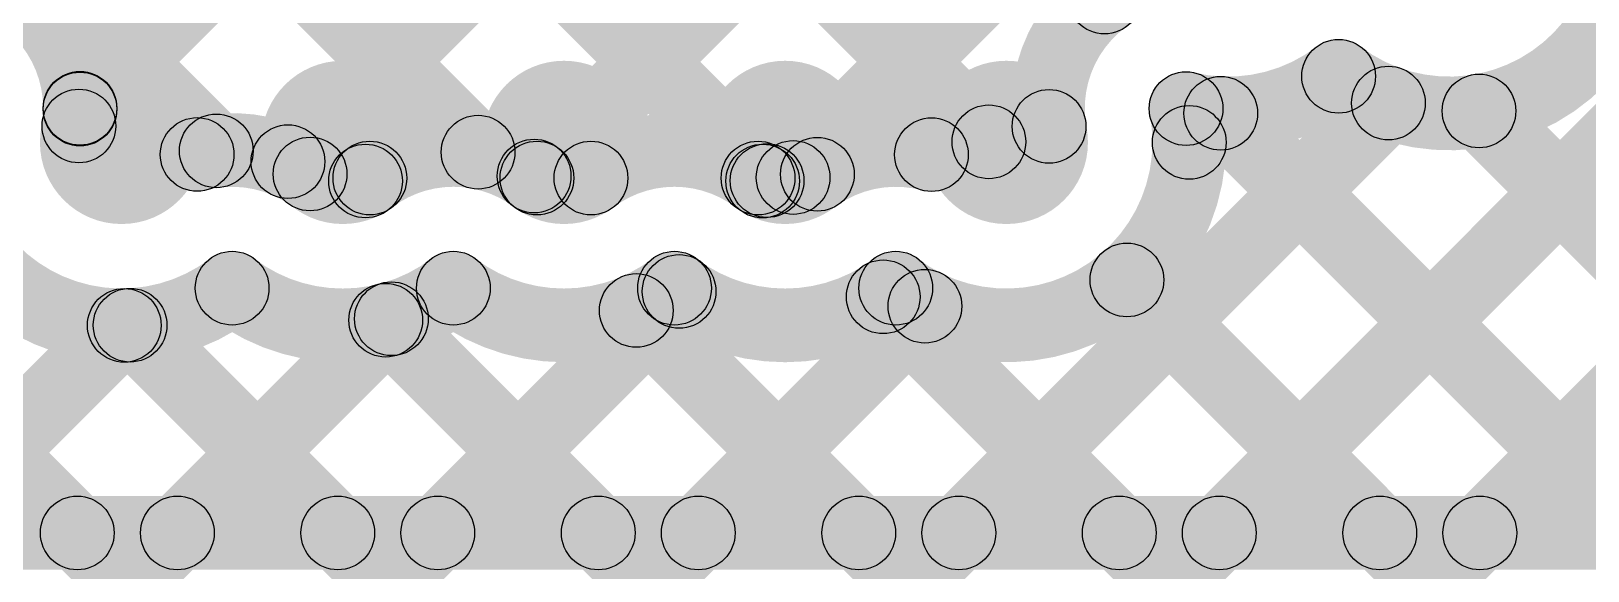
# Model space of a CAD drawing. Header units: millimetres. Extents: x -0.28 to 3.03, y -0.05 to 3.12.
# Drawn here: x 1.0301 to 1.1991, y 1.0364 to 1.095 of the extents above; entities that cross this region are included whole.
import ezdxf

# ---------------------------------------------------------------- set-up
doc = ezdxf.new("R2010")
doc.units = ezdxf.units.MM
doc.header["$MEASUREMENT"] = 0
for name, color, linetype in [('BottomLayer', 5, 'Continuous'), ('TopLayer', 1, 'Continuous'), ('ViaHoleLayer', 16, 'Continuous')]:
    doc.layers.add(name, color=color, linetype=linetype)

msp = doc.modelspace()

# ---------------------------------------------------------------- hatches: boundary and pattern name
at = {"layer": 'BottomLayer'}
for points in [[(1.03823, 1.08368), (1.03257, 1.08933), (1.27577, 1.33253), (1.28142, 1.32687)], [(0.89253, 1.31883), (0.89819, 1.32449), (1.13691, 1.08577), (1.13125, 1.08012)], [(1.06081, 1.07797), (1.05515, 1.08363), (1.27908, 1.30756), (1.28474, 1.3019)], [(0.89558, 1.28751), (0.90123, 1.29316), (1.11283, 1.08157), (1.10717, 1.07591)], [(1.08754, 1.07641), (1.08188, 1.08207), (1.28051, 1.2807), (1.28617, 1.27505)], [(0.8962, 1.2586), (0.90186, 1.26425), (1.08145, 1.08466), (1.0758, 1.079)], [(1.11566, 1.07625), (1.11, 1.08191), (1.28173, 1.25364), (1.28739, 1.24799)], [(1.05743, 0.93317), (1.05177, 0.93883), (1.3593, 1.24636), (1.36496, 1.2407)], [(1.08572, 0.93317), (1.08006, 0.93883), (1.37981, 1.23858), (1.38546, 1.23292)], [(0.8956, 1.23091), (0.90126, 1.23657), (1.05303, 1.0848), (1.04737, 1.07915)], [(0.98661, 1.08333), (0.99227, 1.08899), (1.14243, 0.93883), (1.13678, 0.93317)], [(1.02915, 0.93317), (1.02349, 0.93883), (1.17465, 1.08998), (1.1803, 1.08433)], [(1.15643, 1.08322), (1.16209, 1.08888), (1.31214, 0.93883), (1.30648, 0.93317)], [(1.18447, 1.08347), (1.19013, 1.08913), (1.34042, 0.93883), (1.33477, 0.93317)], [(1.14624, 1.06513), (1.1519, 1.07079), (1.28385, 0.93883), (1.2782, 0.93317)], [(0.97258, 0.93317), (0.96692, 0.93883), (1.09763, 1.06953), (1.10328, 1.06388)], [(1.11978, 1.0633), (1.12544, 1.06896), (1.25557, 0.93883), (1.24991, 0.93317)], [(0.94429, 0.93317), (0.93864, 0.93883), (1.06638, 1.06658), (1.07204, 1.06092)], [(1.00086, 0.93317), (0.99521, 0.93883), (1.12431, 1.06793), (1.12997, 1.06228)], [(1.09298, 1.06182), (1.09863, 1.06748), (1.22729, 0.93883), (1.22163, 0.93317)], [(0.92244, 0.9396), (0.91678, 0.94526), (1.03739, 1.06586), (1.04304, 1.06021)], [(0.92244, 0.9396), (0.91678, 0.94526), (1.03739, 1.06586), (1.04304, 1.06021)], [(1.03801, 1.06022), (1.04366, 1.06588), (1.17072, 0.93883), (1.16506, 0.93317)], [(1.06576, 1.06076), (1.07142, 1.06641), (1.199, 0.93883), (1.19334, 0.93317)]]:
    msp.add_hatch(color=5, dxfattribs=at).paths.add_polyline_path(points)
h = msp.add_hatch(color=5, dxfattribs=at)
edge = h.paths.add_edge_path()
edge.add_arc((1.14664, 1.09867), 0.004, 0, 360)
h = msp.add_hatch(color=5, dxfattribs=at)
edge = h.paths.add_edge_path()
edge.add_arc((1.17206, 1.09007), 0.004, 0, 360)
h = msp.add_hatch(color=5, dxfattribs=at)
edge = h.paths.add_edge_path()
edge.add_arc((1.17206, 1.09007), 0.004, 0, 360)
h = msp.add_hatch(color=5, dxfattribs=at)
edge = h.paths.add_edge_path()
edge.add_arc((1.03991, 1.08289), 0.00886, 0, 360)
h = msp.add_hatch(color=5, dxfattribs=at)
edge = h.paths.add_edge_path()
edge.add_arc((1.0354, 1.08659), 0.004, 0, 360)
h = msp.add_hatch(color=5, dxfattribs=at)
edge = h.paths.add_edge_path()
edge.add_arc((1.0354, 1.08659), 0.004, 0, 360)
h = msp.add_hatch(color=5, dxfattribs=at)
edge = h.paths.add_edge_path()
edge.add_arc((1.0354, 1.08651), 0.004, 0, 360)
h = msp.add_hatch(color=5, dxfattribs=at)
edge = h.paths.add_edge_path()
edge.add_arc((1.06393, 1.08289), 0.00886, 0, 360)
h = msp.add_hatch(color=5, dxfattribs=at)
edge = h.paths.add_edge_path()
edge.add_arc((1.08795, 1.08289), 0.00886, 0, 360)
h = msp.add_hatch(color=5, dxfattribs=at)
edge = h.paths.add_edge_path()
edge.add_arc((1.11196, 1.08289), 0.00886, 0, 360)
h = msp.add_hatch(color=5, dxfattribs=at)
edge = h.paths.add_edge_path()
edge.add_arc((1.13598, 1.08289), 0.00886, 0, 360)
h = msp.add_hatch(color=5, dxfattribs=at)
edge = h.paths.add_edge_path()
edge.add_arc((1.15549, 1.08656), 0.004, 0, 360)
h = msp.add_hatch(color=5, dxfattribs=at)
edge = h.paths.add_edge_path()
edge.add_arc((1.15549, 1.08656), 0.004, 0, 360)
h = msp.add_hatch(color=5, dxfattribs=at)
edge = h.paths.add_edge_path()
edge.add_arc((1.17747, 1.08716), 0.004, 0, 360)
h = msp.add_hatch(color=5, dxfattribs=at)
edge = h.paths.add_edge_path()
edge.add_arc((1.1873, 1.0863), 0.004, 0, 360)
h = msp.add_hatch(color=5, dxfattribs=at)
edge = h.paths.add_edge_path()
edge.add_arc((1.03528, 1.08467), 0.004, 0, 360)
h = msp.add_hatch(color=5, dxfattribs=at)
edge = h.paths.add_edge_path()
edge.add_arc((1.14062, 1.08463), 0.004, 0, 360)
h = msp.add_hatch(color=5, dxfattribs=at)
edge = h.paths.add_edge_path()
edge.add_arc((1.14062, 1.08463), 0.004, 0, 360)
h = msp.add_hatch(color=5, dxfattribs=at)
edge = h.paths.add_edge_path()
edge.add_arc((1.14062, 1.08463), 0.004, 0, 360)
h = msp.add_hatch(color=5, dxfattribs=at)
edge = h.paths.add_edge_path()
edge.add_arc((1.15926, 1.08605), 0.004, 0, 360)
h = msp.add_hatch(color=5, dxfattribs=at)
edge = h.paths.add_edge_path()
edge.add_arc((1.13408, 1.08295), 0.004, 0, 360)
h = msp.add_hatch(color=5, dxfattribs=at)
edge = h.paths.add_edge_path()
edge.add_arc((1.15584, 1.08289), 0.004, 0, 360)
h = msp.add_hatch(color=5, dxfattribs=at)
edge = h.paths.add_edge_path()
edge.add_arc((1.15584, 1.08289), 0.004, 0, 360)
h = msp.add_hatch(color=5, dxfattribs=at)
edge = h.paths.add_edge_path()
edge.add_arc((1.04812, 1.08158), 0.004, 0, 360)
h = msp.add_hatch(color=5, dxfattribs=at)
edge = h.paths.add_edge_path()
edge.add_arc((1.04812, 1.08158), 0.004, 0, 360)
h = msp.add_hatch(color=5, dxfattribs=at)
edge = h.paths.add_edge_path()
edge.add_arc((1.04812, 1.08158), 0.004, 0, 360)
h = msp.add_hatch(color=5, dxfattribs=at)
edge = h.paths.add_edge_path()
edge.add_arc((1.0502, 1.08197), 0.004, 0, 360)
h = msp.add_hatch(color=5, dxfattribs=at)
edge = h.paths.add_edge_path()
edge.add_arc((1.07862, 1.08183), 0.004, 0, 360)
h = msp.add_hatch(color=5, dxfattribs=at)
edge = h.paths.add_edge_path()
edge.add_arc((1.12785, 1.08156), 0.004, 0, 360)
h = msp.add_hatch(color=5, dxfattribs=at)
edge = h.paths.add_edge_path()
edge.add_arc((1.12785, 1.08156), 0.004, 0, 360)
h = msp.add_hatch(color=5, dxfattribs=at)
edge = h.paths.add_edge_path()
edge.add_arc((1.12785, 1.08156), 0.004, 0, 360)
h = msp.add_hatch(color=5, dxfattribs=at)
edge = h.paths.add_edge_path()
edge.add_arc((1.05798, 1.0808), 0.004, 0, 360)
h = msp.add_hatch(color=5, dxfattribs=at)
edge = h.paths.add_edge_path()
edge.add_arc((1.06038, 1.07946), 0.004, 0, 360)
h = msp.add_hatch(color=5, dxfattribs=at)
edge = h.paths.add_edge_path()
edge.add_arc((1.06038, 1.07946), 0.004, 0, 360)
h = msp.add_hatch(color=5, dxfattribs=at)
edge = h.paths.add_edge_path()
edge.add_arc((1.06038, 1.07946), 0.004, 0, 360)
h = msp.add_hatch(color=5, dxfattribs=at)
edge = h.paths.add_edge_path()
edge.add_arc((1.0664, 1.0787), 0.004, 0, 360)
h = msp.add_hatch(color=5, dxfattribs=at)
edge = h.paths.add_edge_path()
edge.add_arc((1.06687, 1.07902), 0.004, 0, 360)
h = msp.add_hatch(color=5, dxfattribs=at)
edge = h.paths.add_edge_path()
edge.add_arc((1.06687, 1.07902), 0.004, 0, 360)
h = msp.add_hatch(color=5, dxfattribs=at)
edge = h.paths.add_edge_path()
edge.add_arc((1.08471, 1.07924), 0.004, 0, 360)
h = msp.add_hatch(color=5, dxfattribs=at)
edge = h.paths.add_edge_path()
edge.add_arc((1.08501, 1.07902), 0.004, 0, 360)
h = msp.add_hatch(color=5, dxfattribs=at)
edge = h.paths.add_edge_path()
edge.add_arc((1.08501, 1.07902), 0.004, 0, 360)
h = msp.add_hatch(color=5, dxfattribs=at)
edge = h.paths.add_edge_path()
edge.add_arc((1.08501, 1.07902), 0.004, 0, 360)
h = msp.add_hatch(color=5, dxfattribs=at)
edge = h.paths.add_edge_path()
edge.add_arc((1.09088, 1.07902), 0.004, 0, 360)
h = msp.add_hatch(color=5, dxfattribs=at)
edge = h.paths.add_edge_path()
edge.add_arc((1.09088, 1.07902), 0.004, 0, 360)
h = msp.add_hatch(color=5, dxfattribs=at)
edge = h.paths.add_edge_path()
edge.add_arc((1.09088, 1.07902), 0.004, 0, 360)
h = msp.add_hatch(color=5, dxfattribs=at)
edge = h.paths.add_edge_path()
edge.add_arc((1.10902, 1.07902), 0.004, 0, 360)
h = msp.add_hatch(color=5, dxfattribs=at)
edge = h.paths.add_edge_path()
edge.add_arc((1.10902, 1.07902), 0.004, 0, 360)
h = msp.add_hatch(color=5, dxfattribs=at)
edge = h.paths.add_edge_path()
edge.add_arc((1.10952, 1.07869), 0.004, 0, 360)
h = msp.add_hatch(color=5, dxfattribs=at)
edge = h.paths.add_edge_path()
edge.add_arc((1.11, 1.07874), 0.004, 0, 360)
h = msp.add_hatch(color=5, dxfattribs=at)
edge = h.paths.add_edge_path()
edge.add_arc((1.11283, 1.07908), 0.004, 0, 360)
h = msp.add_hatch(color=5, dxfattribs=at)
edge = h.paths.add_edge_path()
edge.add_arc((1.11546, 1.07943), 0.004, 0, 360)
h = msp.add_hatch(color=5, dxfattribs=at)
edge = h.paths.add_edge_path()
edge.add_arc((1.11546, 1.07943), 0.004, 0, 360)
h = msp.add_hatch(color=5, dxfattribs=at)
edge = h.paths.add_edge_path()
edge.add_arc((1.11546, 1.07943), 0.004, 0, 360)
h = msp.add_hatch(color=5, dxfattribs=at)
edge = h.paths.add_edge_path()
edge.add_arc((1.14907, 1.06796), 0.004, 0, 360)
h = msp.add_hatch(color=5, dxfattribs=at)
edge = h.paths.add_edge_path()
edge.add_arc((1.05192, 1.06707), 0.004, 0, 360)
h = msp.add_hatch(color=5, dxfattribs=at)
edge = h.paths.add_edge_path()
edge.add_arc((1.05192, 1.06707), 0.004, 0, 360)
h = msp.add_hatch(color=5, dxfattribs=at)
edge = h.paths.add_edge_path()
edge.add_arc((1.07594, 1.06707), 0.004, 0, 360)
h = msp.add_hatch(color=5, dxfattribs=at)
edge = h.paths.add_edge_path()
edge.add_arc((1.07594, 1.06707), 0.004, 0, 360)
h = msp.add_hatch(color=5, dxfattribs=at)
edge = h.paths.add_edge_path()
edge.add_arc((1.09995, 1.06707), 0.004, 0, 360)
h = msp.add_hatch(color=5, dxfattribs=at)
edge = h.paths.add_edge_path()
edge.add_arc((1.09995, 1.06707), 0.004, 0, 360)
h = msp.add_hatch(color=5, dxfattribs=at)
edge = h.paths.add_edge_path()
edge.add_arc((1.10045, 1.06671), 0.004, 0, 360)
h = msp.add_hatch(color=5, dxfattribs=at)
edge = h.paths.add_edge_path()
edge.add_arc((1.12261, 1.06613), 0.004, 0, 360)
h = msp.add_hatch(color=5, dxfattribs=at)
edge = h.paths.add_edge_path()
edge.add_arc((1.12397, 1.06707), 0.004, 0, 360)
h = msp.add_hatch(color=5, dxfattribs=at)
edge = h.paths.add_edge_path()
edge.add_arc((1.12397, 1.06707), 0.004, 0, 360)
h = msp.add_hatch(color=5, dxfattribs=at)
edge = h.paths.add_edge_path()
edge.add_arc((1.0958, 1.06465), 0.004, 0, 360)
h = msp.add_hatch(color=5, dxfattribs=at)
edge = h.paths.add_edge_path()
edge.add_arc((1.12714, 1.06511), 0.004, 0, 360)
h = msp.add_hatch(color=5, dxfattribs=at)
edge = h.paths.add_edge_path()
edge.add_arc((1.04021, 1.06303), 0.004, 0, 360)
h = msp.add_hatch(color=5, dxfattribs=at)
edge = h.paths.add_edge_path()
edge.add_arc((1.04021, 1.06303), 0.004, 0, 360)
h = msp.add_hatch(color=5, dxfattribs=at)
edge = h.paths.add_edge_path()
edge.add_arc((1.04084, 1.06305), 0.004, 0, 360)
h = msp.add_hatch(color=5, dxfattribs=at)
edge = h.paths.add_edge_path()
edge.add_arc((1.06859, 1.06359), 0.004, 0, 360)
h = msp.add_hatch(color=5, dxfattribs=at)
edge = h.paths.add_edge_path()
edge.add_arc((1.06921, 1.06375), 0.004, 0, 360)
at = {"layer": 'TopLayer'}
for points in [[(1.03823, 1.08368), (1.03257, 1.08933), (1.27239, 1.32915), (1.27805, 1.32349)], [(0.89253, 1.31883), (0.89819, 1.32449), (1.13691, 1.08577), (1.13125, 1.08012)], [(1.06081, 1.07797), (1.05515, 1.08363), (1.27908, 1.30756), (1.28474, 1.3019)], [(0.89558, 1.28751), (0.90123, 1.29316), (1.11283, 1.08157), (1.10717, 1.07591)], [(1.08754, 1.07641), (1.08188, 1.08207), (1.28051, 1.2807), (1.28617, 1.27505)], [(0.8962, 1.2586), (0.90186, 1.26425), (1.08145, 1.08466), (1.0758, 1.079)], [(1.11566, 1.07625), (1.11, 1.08191), (1.28173, 1.25364), (1.28739, 1.24799)], [(0.8956, 1.23091), (0.90126, 1.23657), (1.05303, 1.0848), (1.04737, 1.07915)], [(1.16193, 1.03767), (1.15627, 1.04333), (1.21017, 1.09723), (1.21583, 1.09157)], [(0.98661, 1.08333), (0.99227, 1.08899), (1.03793, 1.04333), (1.03228, 1.03767)], [(1.13365, 1.03767), (1.12799, 1.04333), (1.17465, 1.08998), (1.1803, 1.08433)], [(1.15643, 1.08322), (1.16209, 1.08888), (1.20764, 1.04333), (1.20198, 1.03767)], [(1.18447, 1.08347), (1.19013, 1.08913), (1.21583, 1.06342), (1.21017, 1.05777)], [(1.14624, 1.06513), (1.1519, 1.07079), (1.17935, 1.04333), (1.1737, 1.03767)], [(1.07708, 1.03767), (1.07142, 1.04333), (1.09763, 1.06953), (1.10328, 1.06388)], [(1.11978, 1.0633), (1.12544, 1.06896), (1.15107, 1.04333), (1.14541, 1.03767)], [(1.19022, 1.03767), (1.18456, 1.04333), (1.21017, 1.06894), (1.21583, 1.06328)], [(1.04879, 1.03767), (1.04314, 1.04333), (1.06638, 1.06658), (1.07204, 1.06092)], [(1.04879, 1.03767), (1.04314, 1.04333), (1.06638, 1.06658), (1.07204, 1.06092)], [(1.09298, 1.06182), (1.09863, 1.06748), (1.12279, 1.04333), (1.11713, 1.03767)], [(1.10536, 1.03767), (1.09971, 1.04333), (1.12431, 1.06793), (1.12997, 1.06228)], [(1.02054, 1.0377), (1.01488, 1.04335), (1.03739, 1.06586), (1.04304, 1.06021)], [(1.03801, 1.06022), (1.04366, 1.06588), (1.06622, 1.04333), (1.06056, 1.03767)], [(1.06576, 1.06076), (1.07142, 1.06641), (1.0945, 1.04333), (1.08884, 1.03767)], [(1.01773, 1.0365), (1.01773, 1.0445), (1.213, 1.0445), (1.213, 1.0365)]]:
    msp.add_hatch(color=1, dxfattribs=at).paths.add_polyline_path(points)
h = msp.add_hatch(color=1, dxfattribs=at)
edge = h.paths.add_edge_path()
edge.add_arc((1.14664, 1.09867), 0.004, 0, 360)
h = msp.add_hatch(color=1, dxfattribs=at)
edge = h.paths.add_edge_path()
edge.add_arc((1.17206, 1.09007), 0.004, 0, 360)
h = msp.add_hatch(color=1, dxfattribs=at)
edge = h.paths.add_edge_path()
edge.add_arc((1.17206, 1.09007), 0.004, 0, 360)
h = msp.add_hatch(color=1, dxfattribs=at)
edge = h.paths.add_edge_path()
edge.add_arc((1.03991, 1.08289), 0.00886, 0, 360)
h = msp.add_hatch(color=1, dxfattribs=at)
edge = h.paths.add_edge_path()
edge.add_arc((1.0354, 1.08659), 0.004, 0, 360)
h = msp.add_hatch(color=1, dxfattribs=at)
edge = h.paths.add_edge_path()
edge.add_arc((1.0354, 1.08659), 0.004, 0, 360)
h = msp.add_hatch(color=1, dxfattribs=at)
edge = h.paths.add_edge_path()
edge.add_arc((1.0354, 1.08651), 0.004, 0, 360)
h = msp.add_hatch(color=1, dxfattribs=at)
edge = h.paths.add_edge_path()
edge.add_arc((1.06393, 1.08289), 0.00886, 0, 360)
h = msp.add_hatch(color=1, dxfattribs=at)
edge = h.paths.add_edge_path()
edge.add_arc((1.08795, 1.08289), 0.00886, 0, 360)
h = msp.add_hatch(color=1, dxfattribs=at)
edge = h.paths.add_edge_path()
edge.add_arc((1.11196, 1.08289), 0.00886, 0, 360)
h = msp.add_hatch(color=1, dxfattribs=at)
edge = h.paths.add_edge_path()
edge.add_arc((1.13598, 1.08289), 0.00886, 0, 360)
h = msp.add_hatch(color=1, dxfattribs=at)
edge = h.paths.add_edge_path()
edge.add_arc((1.15549, 1.08656), 0.004, 0, 360)
h = msp.add_hatch(color=1, dxfattribs=at)
edge = h.paths.add_edge_path()
edge.add_arc((1.15549, 1.08656), 0.004, 0, 360)
h = msp.add_hatch(color=1, dxfattribs=at)
edge = h.paths.add_edge_path()
edge.add_arc((1.17747, 1.08716), 0.004, 0, 360)
h = msp.add_hatch(color=1, dxfattribs=at)
edge = h.paths.add_edge_path()
edge.add_arc((1.1873, 1.0863), 0.004, 0, 360)
h = msp.add_hatch(color=1, dxfattribs=at)
edge = h.paths.add_edge_path()
edge.add_arc((1.03528, 1.08467), 0.004, 0, 360)
h = msp.add_hatch(color=1, dxfattribs=at)
edge = h.paths.add_edge_path()
edge.add_arc((1.14062, 1.08463), 0.004, 0, 360)
h = msp.add_hatch(color=1, dxfattribs=at)
edge = h.paths.add_edge_path()
edge.add_arc((1.14062, 1.08463), 0.004, 0, 360)
h = msp.add_hatch(color=1, dxfattribs=at)
edge = h.paths.add_edge_path()
edge.add_arc((1.14062, 1.08463), 0.004, 0, 360)
h = msp.add_hatch(color=1, dxfattribs=at)
edge = h.paths.add_edge_path()
edge.add_arc((1.15926, 1.08605), 0.004, 0, 360)
h = msp.add_hatch(color=1, dxfattribs=at)
edge = h.paths.add_edge_path()
edge.add_arc((1.13408, 1.08295), 0.004, 0, 360)
h = msp.add_hatch(color=1, dxfattribs=at)
edge = h.paths.add_edge_path()
edge.add_arc((1.15584, 1.08289), 0.004, 0, 360)
h = msp.add_hatch(color=1, dxfattribs=at)
edge = h.paths.add_edge_path()
edge.add_arc((1.15584, 1.08289), 0.004, 0, 360)
h = msp.add_hatch(color=1, dxfattribs=at)
edge = h.paths.add_edge_path()
edge.add_arc((1.04812, 1.08158), 0.004, 0, 360)
h = msp.add_hatch(color=1, dxfattribs=at)
edge = h.paths.add_edge_path()
edge.add_arc((1.04812, 1.08158), 0.004, 0, 360)
h = msp.add_hatch(color=1, dxfattribs=at)
edge = h.paths.add_edge_path()
edge.add_arc((1.04812, 1.08158), 0.004, 0, 360)
h = msp.add_hatch(color=1, dxfattribs=at)
edge = h.paths.add_edge_path()
edge.add_arc((1.0502, 1.08197), 0.004, 0, 360)
h = msp.add_hatch(color=1, dxfattribs=at)
edge = h.paths.add_edge_path()
edge.add_arc((1.07862, 1.08183), 0.004, 0, 360)
h = msp.add_hatch(color=1, dxfattribs=at)
edge = h.paths.add_edge_path()
edge.add_arc((1.12785, 1.08156), 0.004, 0, 360)
h = msp.add_hatch(color=1, dxfattribs=at)
edge = h.paths.add_edge_path()
edge.add_arc((1.12785, 1.08156), 0.004, 0, 360)
h = msp.add_hatch(color=1, dxfattribs=at)
edge = h.paths.add_edge_path()
edge.add_arc((1.12785, 1.08156), 0.004, 0, 360)
h = msp.add_hatch(color=1, dxfattribs=at)
edge = h.paths.add_edge_path()
edge.add_arc((1.05798, 1.0808), 0.004, 0, 360)
h = msp.add_hatch(color=1, dxfattribs=at)
edge = h.paths.add_edge_path()
edge.add_arc((1.06038, 1.07946), 0.004, 0, 360)
h = msp.add_hatch(color=1, dxfattribs=at)
edge = h.paths.add_edge_path()
edge.add_arc((1.06038, 1.07946), 0.004, 0, 360)
h = msp.add_hatch(color=1, dxfattribs=at)
edge = h.paths.add_edge_path()
edge.add_arc((1.06038, 1.07946), 0.004, 0, 360)
h = msp.add_hatch(color=1, dxfattribs=at)
edge = h.paths.add_edge_path()
edge.add_arc((1.0664, 1.0787), 0.004, 0, 360)
h = msp.add_hatch(color=1, dxfattribs=at)
edge = h.paths.add_edge_path()
edge.add_arc((1.06687, 1.07902), 0.004, 0, 360)
h = msp.add_hatch(color=1, dxfattribs=at)
edge = h.paths.add_edge_path()
edge.add_arc((1.06687, 1.07902), 0.004, 0, 360)
h = msp.add_hatch(color=1, dxfattribs=at)
edge = h.paths.add_edge_path()
edge.add_arc((1.08471, 1.07924), 0.004, 0, 360)
h = msp.add_hatch(color=1, dxfattribs=at)
edge = h.paths.add_edge_path()
edge.add_arc((1.08501, 1.07902), 0.004, 0, 360)
h = msp.add_hatch(color=1, dxfattribs=at)
edge = h.paths.add_edge_path()
edge.add_arc((1.08501, 1.07902), 0.004, 0, 360)
h = msp.add_hatch(color=1, dxfattribs=at)
edge = h.paths.add_edge_path()
edge.add_arc((1.08501, 1.07902), 0.004, 0, 360)
h = msp.add_hatch(color=1, dxfattribs=at)
edge = h.paths.add_edge_path()
edge.add_arc((1.09088, 1.07902), 0.004, 0, 360)
h = msp.add_hatch(color=1, dxfattribs=at)
edge = h.paths.add_edge_path()
edge.add_arc((1.09088, 1.07902), 0.004, 0, 360)
h = msp.add_hatch(color=1, dxfattribs=at)
edge = h.paths.add_edge_path()
edge.add_arc((1.09088, 1.07902), 0.004, 0, 360)
h = msp.add_hatch(color=1, dxfattribs=at)
edge = h.paths.add_edge_path()
edge.add_arc((1.10902, 1.07902), 0.004, 0, 360)
h = msp.add_hatch(color=1, dxfattribs=at)
edge = h.paths.add_edge_path()
edge.add_arc((1.10902, 1.07902), 0.004, 0, 360)
h = msp.add_hatch(color=1, dxfattribs=at)
edge = h.paths.add_edge_path()
edge.add_arc((1.10952, 1.07869), 0.004, 0, 360)
h = msp.add_hatch(color=1, dxfattribs=at)
edge = h.paths.add_edge_path()
edge.add_arc((1.11, 1.07874), 0.004, 0, 360)
h = msp.add_hatch(color=1, dxfattribs=at)
edge = h.paths.add_edge_path()
edge.add_arc((1.11283, 1.07908), 0.004, 0, 360)
h = msp.add_hatch(color=1, dxfattribs=at)
edge = h.paths.add_edge_path()
edge.add_arc((1.11546, 1.07943), 0.004, 0, 360)
h = msp.add_hatch(color=1, dxfattribs=at)
edge = h.paths.add_edge_path()
edge.add_arc((1.11546, 1.07943), 0.004, 0, 360)
h = msp.add_hatch(color=1, dxfattribs=at)
edge = h.paths.add_edge_path()
edge.add_arc((1.11546, 1.07943), 0.004, 0, 360)
h = msp.add_hatch(color=1, dxfattribs=at)
edge = h.paths.add_edge_path()
edge.add_arc((1.14907, 1.06796), 0.004, 0, 360)
h = msp.add_hatch(color=1, dxfattribs=at)
edge = h.paths.add_edge_path()
edge.add_arc((1.05192, 1.06707), 0.004, 0, 360)
h = msp.add_hatch(color=1, dxfattribs=at)
edge = h.paths.add_edge_path()
edge.add_arc((1.05192, 1.06707), 0.004, 0, 360)
h = msp.add_hatch(color=1, dxfattribs=at)
edge = h.paths.add_edge_path()
edge.add_arc((1.07594, 1.06707), 0.004, 0, 360)
h = msp.add_hatch(color=1, dxfattribs=at)
edge = h.paths.add_edge_path()
edge.add_arc((1.07594, 1.06707), 0.004, 0, 360)
h = msp.add_hatch(color=1, dxfattribs=at)
edge = h.paths.add_edge_path()
edge.add_arc((1.09995, 1.06707), 0.004, 0, 360)
h = msp.add_hatch(color=1, dxfattribs=at)
edge = h.paths.add_edge_path()
edge.add_arc((1.09995, 1.06707), 0.004, 0, 360)
h = msp.add_hatch(color=1, dxfattribs=at)
edge = h.paths.add_edge_path()
edge.add_arc((1.10045, 1.06671), 0.004, 0, 360)
h = msp.add_hatch(color=1, dxfattribs=at)
edge = h.paths.add_edge_path()
edge.add_arc((1.12261, 1.06613), 0.004, 0, 360)
h = msp.add_hatch(color=1, dxfattribs=at)
edge = h.paths.add_edge_path()
edge.add_arc((1.12397, 1.06707), 0.004, 0, 360)
h = msp.add_hatch(color=1, dxfattribs=at)
edge = h.paths.add_edge_path()
edge.add_arc((1.12397, 1.06707), 0.004, 0, 360)
h = msp.add_hatch(color=1, dxfattribs=at)
edge = h.paths.add_edge_path()
edge.add_arc((1.0958, 1.06465), 0.004, 0, 360)
h = msp.add_hatch(color=1, dxfattribs=at)
edge = h.paths.add_edge_path()
edge.add_arc((1.12714, 1.06511), 0.004, 0, 360)
h = msp.add_hatch(color=1, dxfattribs=at)
edge = h.paths.add_edge_path()
edge.add_arc((1.04021, 1.06303), 0.004, 0, 360)
h = msp.add_hatch(color=1, dxfattribs=at)
edge = h.paths.add_edge_path()
edge.add_arc((1.04084, 1.06305), 0.004, 0, 360)
h = msp.add_hatch(color=1, dxfattribs=at)
edge = h.paths.add_edge_path()
edge.add_arc((1.06859, 1.06359), 0.004, 0, 360)
h = msp.add_hatch(color=1, dxfattribs=at)
edge = h.paths.add_edge_path()
edge.add_arc((1.06921, 1.06375), 0.004, 0, 360)
h = msp.add_hatch(color=1, dxfattribs=at)
edge = h.paths.add_edge_path()
edge.add_arc((1.06921, 1.06375), 0.004, 0, 360)
h = msp.add_hatch(color=1, dxfattribs=at)
edge = h.paths.add_edge_path()
edge.add_arc((1.0351, 1.0405), 0.004, 0, 360)
h = msp.add_hatch(color=1, dxfattribs=at)
edge = h.paths.add_edge_path()
edge.add_arc((1.04597, 1.0405), 0.004, 0, 360)
h = msp.add_hatch(color=1, dxfattribs=at)
edge = h.paths.add_edge_path()
edge.add_arc((1.04597, 1.0405), 0.004, 0, 360)
h = msp.add_hatch(color=1, dxfattribs=at)
edge = h.paths.add_edge_path()
edge.add_arc((1.06339, 1.0405), 0.004, 0, 360)
h = msp.add_hatch(color=1, dxfattribs=at)
edge = h.paths.add_edge_path()
edge.add_arc((1.07425, 1.0405), 0.004, 0, 360)
h = msp.add_hatch(color=1, dxfattribs=at)
edge = h.paths.add_edge_path()
edge.add_arc((1.09167, 1.0405), 0.004, 0, 360)
h = msp.add_hatch(color=1, dxfattribs=at)
edge = h.paths.add_edge_path()
edge.add_arc((1.10253, 1.0405), 0.004, 0, 360)
h = msp.add_hatch(color=1, dxfattribs=at)
edge = h.paths.add_edge_path()
edge.add_arc((1.11996, 1.0405), 0.004, 0, 360)
h = msp.add_hatch(color=1, dxfattribs=at)
edge = h.paths.add_edge_path()
edge.add_arc((1.13082, 1.0405), 0.004, 0, 360)
h = msp.add_hatch(color=1, dxfattribs=at)
edge = h.paths.add_edge_path()
edge.add_arc((1.14824, 1.0405), 0.004, 0, 360)
h = msp.add_hatch(color=1, dxfattribs=at)
edge = h.paths.add_edge_path()
edge.add_arc((1.1591, 1.0405), 0.004, 0, 360)
h = msp.add_hatch(color=1, dxfattribs=at)
edge = h.paths.add_edge_path()
edge.add_arc((1.17653, 1.0405), 0.004, 0, 360)
h = msp.add_hatch(color=1, dxfattribs=at)
edge = h.paths.add_edge_path()
edge.add_arc((1.18739, 1.0405), 0.004, 0, 360)
at = {"layer": 'ViaHoleLayer'}
h = msp.add_hatch(color=16, dxfattribs=at)
edge = h.paths.add_edge_path()
edge.add_arc((1.03991, 1.08289), 0.00591, 0, 360)
h = msp.add_hatch(color=16, dxfattribs=at)
edge = h.paths.add_edge_path()
edge.add_arc((1.06393, 1.08289), 0.00591, 0, 360)
h = msp.add_hatch(color=16, dxfattribs=at)
edge = h.paths.add_edge_path()
edge.add_arc((1.08795, 1.08289), 0.00591, 0, 360)
h = msp.add_hatch(color=16, dxfattribs=at)
edge = h.paths.add_edge_path()
edge.add_arc((1.11196, 1.08289), 0.00591, 0, 360)
h = msp.add_hatch(color=16, dxfattribs=at)
edge = h.paths.add_edge_path()
edge.add_arc((1.13598, 1.08289), 0.00591, 0, 360)

# ---------------------------------------------------------------- linework, layer by layer
at = {"layer": 'BottomLayer', "const_width": 0.008}
for points in [[(1.20392, 1.10589, -0.62006), (1.17206, 1.09007)], [(1.01688, 1.10117, -0.48553), (1.0354, 1.08659)], [(1.01688, 1.10117, -0.48553), (1.0354, 1.08659)], [(1.14062, 1.08463, -0.524225), (1.15893, 1.10116)], [(1.14062, 1.08463, -0.524225), (1.15893, 1.10116)], [(1.17206, 1.09007, -0.22381), (1.15549, 1.08656)], [(1.05192, 1.06707, -0.686878), (1.0204, 1.08659)], [(1.15549, 1.08656, -0.046513), (1.15584, 1.08289)], [(1.04812, 1.08158, -0.016667), (1.03528, 1.08467)], [(1.14062, 1.08463, -0.016579), (1.12785, 1.08156)], [(1.15584, 1.08289, -0.62006), (1.12397, 1.06707)], [(1.04812, 1.08158, -0.217305), (1.06038, 1.07946)], [(1.04812, 1.08158, -0.217305), (1.06038, 1.07946)], [(1.06687, 1.07902, -0.33659), (1.08501, 1.07902)], [(1.06687, 1.07902, -0.336592), (1.08501, 1.07902)], [(1.09088, 1.07902, -0.336592), (1.10902, 1.07902)], [(1.09088, 1.07902, -0.33659), (1.10902, 1.07902)], [(1.11546, 1.07943, -0.21953), (1.12785, 1.08156)], [(1.11546, 1.07943, -0.21953), (1.12785, 1.08156)], [(1.0664, 1.0787, -0.007648), (1.06038, 1.07946)], [(1.09088, 1.07902, -0.33659), (1.08501, 1.07902)], [(1.11546, 1.07943, -0.007559), (1.10952, 1.07869)], [(1.07594, 1.06707, -0.336591), (1.05192, 1.06707)], [(1.09995, 1.06707, -0.336591), (1.07594, 1.06707)], [(1.12397, 1.06707, -0.336591), (1.09995, 1.06707)]]:
    msp.add_lwpolyline(points, format="xyb", dxfattribs=at)
at = {"layer": 'BottomLayer'}
for centre in [(1.14664, 1.09867), (1.17206, 1.09007), (1.17206, 1.09007), (1.0354, 1.08659), (1.0354, 1.08659), (1.0354, 1.08651), (1.15549, 1.08656), (1.15549, 1.08656), (1.17747, 1.08716), (1.1873, 1.0863), (1.03528, 1.08467), (1.14062, 1.08463), (1.14062, 1.08463), (1.14062, 1.08463), (1.15926, 1.08605), (1.13408, 1.08295), (1.15584, 1.08289), (1.15584, 1.08289), (1.04812, 1.08158), (1.04812, 1.08158), (1.04812, 1.08158), (1.0502, 1.08197), (1.07862, 1.08183), (1.12785, 1.08156), (1.12785, 1.08156), (1.12785, 1.08156), (1.05798, 1.0808), (1.06038, 1.07946), (1.06038, 1.07946), (1.06038, 1.07946), (1.0664, 1.0787), (1.06687, 1.07902), (1.06687, 1.07902), (1.08471, 1.07924), (1.08501, 1.07902), (1.08501, 1.07902), (1.08501, 1.07902), (1.09088, 1.07902), (1.09088, 1.07902), (1.09088, 1.07902), (1.10902, 1.07902), (1.10902, 1.07902), (1.10952, 1.07869), (1.11, 1.07874), (1.11283, 1.07908), (1.11546, 1.07943), (1.11546, 1.07943), (1.11546, 1.07943), (1.14907, 1.06796), (1.05192, 1.06707), (1.05192, 1.06707), (1.07594, 1.06707), (1.07594, 1.06707), (1.09995, 1.06707), (1.09995, 1.06707), (1.10045, 1.06671), (1.12261, 1.06613), (1.12397, 1.06707), (1.12397, 1.06707), (1.0958, 1.06465), (1.12714, 1.06511), (1.04021, 1.06303), (1.04021, 1.06303), (1.04084, 1.06305), (1.06859, 1.06359), (1.06921, 1.06375)]:
    msp.add_circle(centre, 0.004, dxfattribs=at)
at = {"layer": 'TopLayer', "const_width": 0.008}
for points in [[(1.20392, 1.10589, -0.62006), (1.17206, 1.09007)], [(1.01688, 1.10117, -0.48553), (1.0354, 1.08659)], [(1.01688, 1.10117, -0.48553), (1.0354, 1.08659)], [(1.14062, 1.08463, -0.524225), (1.15893, 1.10116)], [(1.14062, 1.08463, -0.524225), (1.15893, 1.10116)], [(1.17206, 1.09007, -0.22381), (1.15549, 1.08656)], [(1.05192, 1.06707, -0.686878), (1.0204, 1.08659)], [(1.15549, 1.08656, -0.046513), (1.15584, 1.08289)], [(1.04812, 1.08158, -0.016667), (1.03528, 1.08467)], [(1.14062, 1.08463, -0.016579), (1.12785, 1.08156)], [(1.15584, 1.08289, -0.62006), (1.12397, 1.06707)], [(1.04812, 1.08158, -0.217305), (1.06038, 1.07946)], [(1.04812, 1.08158, -0.217305), (1.06038, 1.07946)], [(1.06687, 1.07902, -0.33659), (1.08501, 1.07902)], [(1.06687, 1.07902, -0.336592), (1.08501, 1.07902)], [(1.09088, 1.07902, -0.33659), (1.10902, 1.07902)], [(1.09088, 1.07902, -0.336592), (1.10902, 1.07902)], [(1.11546, 1.07943, -0.21953), (1.12785, 1.08156)], [(1.11546, 1.07943, -0.21953), (1.12785, 1.08156)], [(1.0664, 1.0787, -0.007648), (1.06038, 1.07946)], [(1.09088, 1.07902, -0.33659), (1.08501, 1.07902)], [(1.11546, 1.07943, -0.007559), (1.10952, 1.07869)], [(1.07594, 1.06707, -0.336591), (1.05192, 1.06707)], [(1.09995, 1.06707, -0.336591), (1.07594, 1.06707)], [(1.12397, 1.06707, -0.336591), (1.09995, 1.06707)]]:
    msp.add_lwpolyline(points, format="xyb", dxfattribs=at)
at = {"layer": 'TopLayer'}
for centre in [(1.14664, 1.09867), (1.17206, 1.09007), (1.17206, 1.09007), (1.0354, 1.08659), (1.0354, 1.08659), (1.0354, 1.08651), (1.15549, 1.08656), (1.15549, 1.08656), (1.17747, 1.08716), (1.1873, 1.0863), (1.03528, 1.08467), (1.14062, 1.08463), (1.14062, 1.08463), (1.14062, 1.08463), (1.15926, 1.08605), (1.13408, 1.08295), (1.15584, 1.08289), (1.15584, 1.08289), (1.04812, 1.08158), (1.04812, 1.08158), (1.04812, 1.08158), (1.0502, 1.08197), (1.07862, 1.08183), (1.12785, 1.08156), (1.12785, 1.08156), (1.12785, 1.08156), (1.05798, 1.0808), (1.06038, 1.07946), (1.06038, 1.07946), (1.06038, 1.07946), (1.0664, 1.0787), (1.06687, 1.07902), (1.06687, 1.07902), (1.08471, 1.07924), (1.08501, 1.07902), (1.08501, 1.07902), (1.08501, 1.07902), (1.09088, 1.07902), (1.09088, 1.07902), (1.09088, 1.07902), (1.10902, 1.07902), (1.10902, 1.07902), (1.10952, 1.07869), (1.11, 1.07874), (1.11283, 1.07908), (1.11546, 1.07943), (1.11546, 1.07943), (1.11546, 1.07943), (1.14907, 1.06796), (1.05192, 1.06707), (1.05192, 1.06707), (1.07594, 1.06707), (1.07594, 1.06707), (1.09995, 1.06707), (1.09995, 1.06707), (1.10045, 1.06671), (1.12261, 1.06613), (1.12397, 1.06707), (1.12397, 1.06707), (1.0958, 1.06465), (1.12714, 1.06511), (1.04021, 1.06303), (1.04084, 1.06305), (1.06859, 1.06359), (1.06921, 1.06375), (1.06921, 1.06375), (1.0351, 1.0405), (1.04597, 1.0405), (1.04597, 1.0405), (1.06339, 1.0405), (1.07425, 1.0405), (1.09167, 1.0405), (1.10253, 1.0405), (1.11996, 1.0405), (1.13082, 1.0405), (1.14824, 1.0405), (1.1591, 1.0405), (1.17653, 1.0405), (1.18739, 1.0405)]:
    msp.add_circle(centre, 0.004, dxfattribs=at)

doc.saveas('drawing.dxf')
